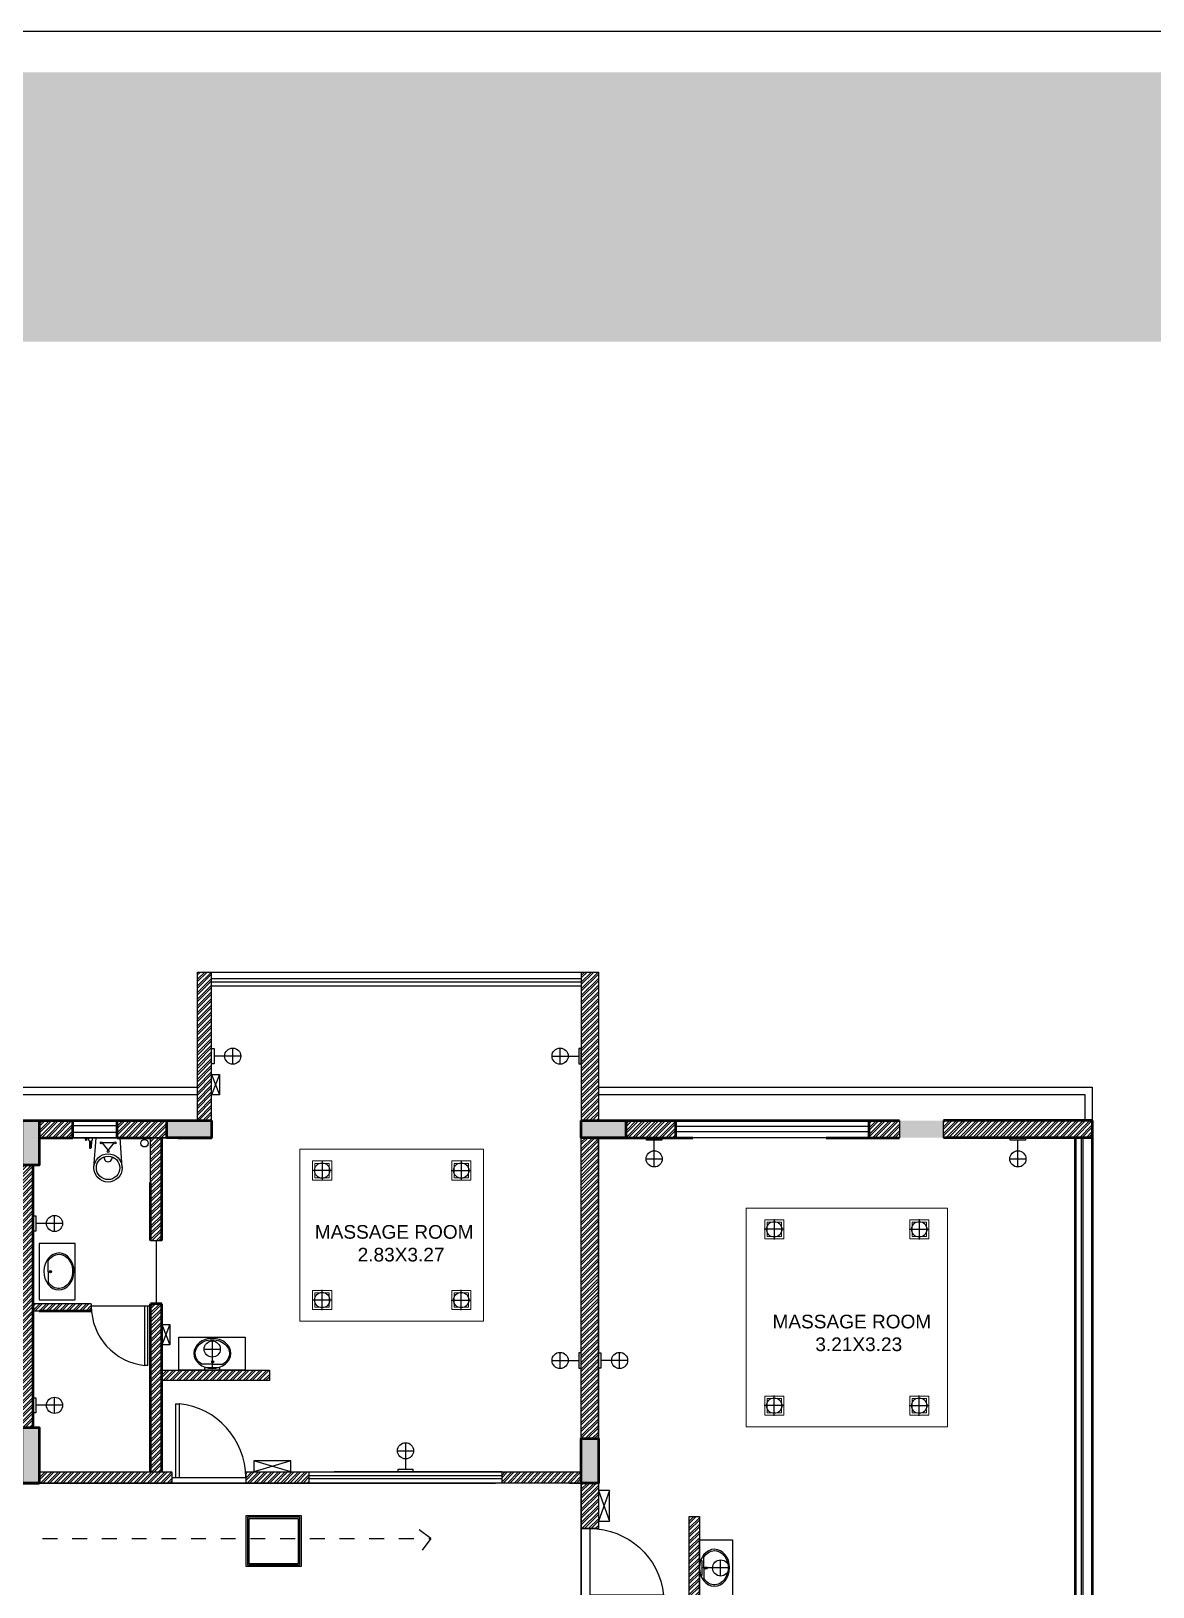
# Model space of a CAD drawing. Header units: millimetres. Extents: x 1521 to 3683, y 1649 to 3322.
# Drawn here: x 2075.15 to 2082.71, y 1666.75 to 1677.22 of the extents above; entities that cross this region are included whole.
import ezdxf

# ---------------------------------------------------------------- set-up
doc = ezdxf.new("R2010")
doc.units = ezdxf.units.MM
doc.header["$LTSCALE"] = 0.1
doc.linetypes.add('DASHED2', pattern=[0.375, 0.25, -0.125])
for name, color, linetype, lineweight in [('Ceiling', 5, 'Continuous', 13), ('COL', 1, 'Continuous', 50), ('plan wall', 7, 'Continuous', 25), ('WALL', 7, 'Continuous', 50), ('WIN', 8, 'Continuous', 25)]:
    doc.layers.add(name, color=color, linetype=linetype, lineweight=lineweight)
doc.layers.add('electrical', color=1, linetype='Continuous')
doc.layers.add('toilet furniture', color=37, linetype='Continuous')
doc.styles.add('WORKING', font='ARIALN.TTF')
pattern_1 = [(45, (1452.668153, 934.511833), (-0.0224506403, 0.0224506403), []), (45, (1452.668153, 934.527708), (-0.0224506403, 0.0224506403), [])]

# ---------------------------------------------------------------- blocks, each defined once
blk = doc.blocks.new('A$C3F6A36EA')
h = blk.add_hatch(color=10)
h.set_gradient(color1=(22, 110, 12), color2=(129, 189, 10), tint=0.46)
h.paths.add_polyline_path([(-44.213, 20.41), (-3.313, 20.41), (-3.313, 22.222), (-44.213, 22.222)])
at = {"color": 0}
blk.add_lwpolyline([(-44.213, 22.5), (-3.313, 22.5), (-3.313, -5.276), (-44.213, -5.276)], close=True, dxfattribs=at)
blk = doc.blocks.new('d')
for p, q in [((0.05, 1), (0.05, 0)), ((0.05, 1), (0.1, 1)), ((0.1, 1), (0.1, 0)), ((0, 0), (0.1, 0))]:
    blk.add_line(p, q)
at = {"linetype": 'DASHED2', "ltscale": 500}
blk.add_arc((-0.005, 0), 1.005, 359.9965, 83.9779, dxfattribs=at)
blk = doc.blocks.new('A$C6D011404')
at = {"layer": 'toilet furniture'}
for q in [(118, 64), (434, 64)]:
    blk.add_line((281, 64), q, dxfattribs=at)
for radius in [16.7, 11.9]:
    blk.add_circle((281, 99), radius, dxfattribs=at)
at = {"layer": 'toilet furniture', "extrusion": (0, 0, -1)}
blk.add_ellipse((276, 225), major_axis=(276, -2), ratio=0.815709, start_param=3.141593, end_param=9.424778, dxfattribs=at)
at = {"layer": 'toilet furniture'}
blk.add_open_spline([(118, 64), (58, 102), (22, 162), (20, 223), (20, 225), (20, 227), (20, 268), (36, 309), (113, 396), (192, 429), (355, 430), (435, 397), (529, 293), (543, 225), (505, 126), (475, 90), (434, 64)], degree=3, knots=[5.365258, 5.365258, 5.365258, 5.365258, 6.257078, 6.257078, 6.283185, 6.283185, 6.283185, 6.901165, 6.901165, 7.841015, 7.841015, 8.780865, 8.780865, 9.720714, 9.720714, 10.328696, 10.328696, 10.328696, 10.328696], dxfattribs=at)

msp = doc.modelspace()

# ---------------------------------------------------------------- hatches: boundary and pattern name
h = msp.add_hatch()
h.set_pattern_fill('STEEL', color=256, scale=0.01, style=0)
h.set_pattern_definition(pattern_1)
h.paths.add_polyline_path([(2078.9735, 1669.7694), (2078.8585, 1669.7694), (2078.8585, 1667.7444), (2078.9735, 1667.7444)])
h.paths.add_polyline_path([(2079.4952, 1669.8844), (2079.1585, 1669.8844), (2079.1585, 1669.7694), (2079.4952, 1669.7694)])
h.paths.add_polyline_path([(2081.0011, 1669.8844), (2080.7974, 1669.8844), (2080.7974, 1669.7694), (2081.0011, 1669.7694)])
h.paths.add_polyline_path([(2078.9735, 1670.8844), (2078.8585, 1670.8844), (2078.8585, 1669.8844), (2078.9735, 1669.8844)])
h.paths.add_polyline_path([(2076.3685, 1670.8844), (2076.2739, 1670.8844), (2076.2739, 1669.8844), (2076.3685, 1669.8844)])
h = msp.add_hatch()
h.set_pattern_fill('STEEL', color=256, scale=0.01, style=0)
h.set_pattern_definition(pattern_1)
h.paths.add_polyline_path([(2073.5185, 1669.8844), (2073.431, 1669.8844), (2072.8435, 1669.8844), (2072.8435, 1669.7694), (2073.5185, 1669.7694)])
h.paths.add_polyline_path([(2075.0935, 1669.8844), (2074.4185, 1669.8844), (2074.4185, 1669.7694), (2075.0935, 1669.7694)])
h.paths.add_polyline_path([(2075.4335, 1669.8844), (2075.2085, 1669.8844), (2075.2085, 1669.7694), (2075.3452, 1669.7694), (2075.3452, 1669.7694), (2075.4335, 1669.7694)])
h.paths.add_polyline_path([(2076.0685, 1669.8844), (2075.7335, 1669.8844), (2075.7335, 1669.7694), (2076.0685, 1669.7694)])
h.paths.add_polyline_path([(2076.0335, 1669.7694), (2075.9585, 1669.7694), (2075.9585, 1669.0771), (2076.0335, 1669.0771)])
h.paths.add_polyline_path([(2075.1685, 1669.5844), (2075.0935, 1669.5844), (2075.0935, 1668.8694), (2075.0935, 1667.8194), (2075.1685, 1667.8194)])
h.paths.add_polyline_path([(2075.559, 1668.6356), (2075.559, 1668.6356), (2075.559, 1668.6358), (2075.559, 1668.6521), (2075.1685, 1668.6521), (2075.1685, 1668.6022), (2075.2085, 1668.6022), (2075.559, 1668.6022), (2075.559, 1668.6356)])
h.paths.add_polyline_path([(2076.0335, 1668.6522), (2075.9585, 1668.6522), (2075.9585, 1667.5194), (2076.0335, 1667.5194)])
h.paths.add_polyline_path([(2076.1013, 1667.5194), (2075.2085, 1667.5194), (2075.2085, 1667.4444), (2076.1013, 1667.4444)])
h.paths.add_polyline_path([(2076.7579, 1668.2039), (2076.0335, 1668.2039), (2076.0335, 1668.1356), (2076.7579, 1668.1356)])
h.paths.add_polyline_path([(2078.3231, 1667.5194), (2078.3231, 1667.4444), (2078.8585, 1667.4444), (2078.8585, 1667.5194)])
h.paths.add_polyline_path([(2077.027, 1667.4444), (2077.027, 1667.5194), (2076.5986, 1667.5194), (2076.5986, 1667.4444)])
h = msp.add_hatch()
h.set_pattern_fill('STEEL', color=256, scale=0.01, style=0)
h.set_pattern_definition(pattern_1)
h.paths.add_polyline_path([(2081.2985, 1669.8844), (2082.2985, 1669.8844), (2082.2985, 1669.7694), (2081.2985, 1669.7694)])
h = msp.add_hatch()
h.set_pattern_fill('STEEL', color=256, scale=0.01, style=0)
h.set_pattern_definition(pattern_1)
h.paths.add_polyline_path([(2078.9735, 1667.4444), (2078.8585, 1667.4444), (2078.8585, 1667.1387), (2078.9735, 1667.1387)])
h.paths.add_polyline_path([(2078.9735, 1666.6414), (2078.8585, 1666.6414), (2078.8585, 1666.5444), (2078.9735, 1666.5444)])
h = msp.add_hatch()
h.set_pattern_fill('STEEL', color=256, scale=0.01, style=0)
h.set_pattern_definition(pattern_1)
h.paths.add_polyline_path([(2079.654, 1667.2187), (2079.5857, 1667.2187), (2079.5857, 1666.5444), (2079.1585, 1666.5444), (2079.1585, 1666.4869), (2080.205, 1666.4869), (2080.205, 1666.5444), (2079.654, 1666.5444)])
at = {"layer": 'COL'}
h = msp.add_hatch(color=256, dxfattribs=at)
h.paths.add_polyline_path([(2077.5835, 1662.0294), (2077.5835, 1661.7794), (2077.4685, 1661.7794), (2077.4685, 1662.0294)])
h.paths.add_polyline_path([(2072.4685, 1664.3869), (2072.4685, 1664.1369), (2072.3535, 1664.1369), (2072.3535, 1664.3869)])
h.paths.add_polyline_path([(2072.3535, 1661.4294), (2072.6035, 1661.4294), (2072.6035, 1661.3144), (2072.3535, 1661.3144)])
h.paths.add_polyline_path([(2074.7185, 1661.4294), (2074.9685, 1661.4294), (2074.9685, 1661.3144), (2074.7185, 1661.3144)])
h.paths.add_polyline_path([(2077.5835, 1666.5444), (2077.5835, 1666.2944), (2077.4685, 1666.2944), (2077.4685, 1666.5444)])
h.paths.add_polyline_path([(2072.7285, 1666.5444), (2072.9785, 1666.5444), (2072.9785, 1666.4294), (2072.7285, 1666.4294)])
h.paths.add_polyline_path([(2074.9585, 1666.5444), (2075.2085, 1666.5444), (2075.2085, 1666.4294), (2074.9585, 1666.4294)])
h.paths.add_polyline_path([(2077.5835, 1664.3869), (2077.5835, 1664.1369), (2077.4685, 1664.1369), (2077.4685, 1664.3869)])
h.paths.add_polyline_path([(2078.8585, 1661.8944), (2079.1585, 1661.8944), (2079.1585, 1661.7794), (2078.8585, 1661.7794)])
h.paths.add_polyline_path([(2078.9735, 1667.7444), (2078.9735, 1667.4444), (2078.8585, 1667.4444), (2078.8585, 1667.7444)])
h.paths.add_polyline_path([(2080.9985, 1669.8844), (2081.2985, 1669.8844), (2081.2985, 1669.7694), (2080.9985, 1669.7694)])
h.paths.add_polyline_path([(2078.8585, 1669.8844), (2079.1585, 1669.8844), (2079.1585, 1669.7694), (2078.8585, 1669.7694)])
h.paths.add_polyline_path([(2080.9235, 1661.8944), (2081.2985, 1661.8944), (2081.2985, 1661.7794), (2080.9235, 1661.7794)])
h.paths.add_polyline_path([(2081.2985, 1659.5094), (2081.2985, 1659.3944), (2080.9235, 1659.3944), (2080.9235, 1659.5094)])
h.paths.add_polyline_path([(2081.2985, 1664.3194), (2081.2985, 1664.2044), (2080.9235, 1664.2044), (2080.9235, 1664.3194)])
h.paths.add_polyline_path([(2075.0935, 1667.8194), (2075.2085, 1667.8194), (2075.2085, 1667.4444), (2075.0935, 1667.4444)])
edge = h.paths.add_edge_path()
edge.add_line((2081.2985, 1666.4294), (2080.9235, 1666.4294))
edge.add_line((2080.9235, 1666.4294), (2080.9235, 1666.5444))
edge.add_line((2080.9235, 1666.5444), (2081.2985, 1666.5444))
h.paths.add_polyline_path([(2079.1585, 1666.5444), (2079.1585, 1666.4294), (2078.8585, 1666.4294), (2078.8585, 1666.5444)])
h.paths.add_polyline_path([(2076.3685, 1669.8844), (2076.3685, 1669.7694), (2076.0685, 1669.7694), (2076.0685, 1669.8844)])
h.paths.add_polyline_path([(2075.0935, 1669.8844), (2075.2085, 1669.8844), (2075.2085, 1669.5844), (2075.0935, 1669.5844)])
h.paths.add_polyline_path([(2072.7285, 1669.8844), (2072.8435, 1669.8844), (2072.8435, 1669.5844), (2072.7285, 1669.5844)])
h.paths.add_polyline_path([(2077.5835, 1655.2794), (2077.4685, 1655.2794), (2077.4685, 1655.5044), (2077.5835, 1655.5044)])
h.paths.add_polyline_path([(2081.0235, 1657.8194), (2081.2985, 1657.8194), (2081.2985, 1657.7044), (2081.0235, 1657.7044)])
h.paths.add_polyline_path([(2068.2385, 1667.6694), (2068.3535, 1667.6694), (2068.3535, 1667.4444), (2068.2385, 1667.4444)])
h.paths.add_polyline_path([(2081.0735, 1655.2794), (2081.0735, 1655.3944), (2081.2985, 1655.3944), (2081.2985, 1655.2794)])
h.paths.add_polyline_path([(2070.5485, 1667.6694), (2070.6635, 1667.6694), (2070.6635, 1667.4444), (2070.5485, 1667.4444)])
h.paths.add_polyline_path([(2070.5485, 1669.8844), (2070.6635, 1669.8844), (2070.6635, 1669.6594), (2070.5485, 1669.6594)])
h.paths.add_polyline_path([(2068.2385, 1669.8844), (2068.3535, 1669.8844), (2068.3535, 1669.6594), (2068.2385, 1669.6594)])
h.paths.add_polyline_path([(2078.9735, 1655.2794), (2078.8585, 1655.2794), (2078.8585, 1655.5044), (2078.9735, 1655.5044)])
h.paths.add_polyline_path([(2079.0835, 1657.8194), (2079.0835, 1657.7044), (2078.8585, 1657.7044), (2078.8585, 1657.8194)])
h.paths.add_polyline_path([(2068.4635, 1666.5444), (2068.4635, 1666.4294), (2068.2385, 1666.4294), (2068.2385, 1666.5444)])
h.paths.add_polyline_path([(2066.6235, 1666.6544), (2066.7385, 1666.6544), (2066.7385, 1666.4294), (2066.6235, 1666.4294)])
h.paths.add_polyline_path([(2066.6235, 1669.8844), (2066.7385, 1669.8844), (2066.7385, 1669.6594), (2066.6235, 1669.6594)])
h.paths.add_polyline_path([(2070.6635, 1666.5444), (2070.6635, 1666.4294), (2070.4385, 1666.4294), (2070.4385, 1666.5444)])
h.paths.add_polyline_path([(2074.2685, 1668.1194), (2074.2685, 1668.9444), (2073.6685, 1668.9444), (2073.6685, 1668.1194), (2073.5935, 1668.1194), (2073.5935, 1669.0194), (2074.3435, 1669.0194), (2074.3435, 1668.1194)])
h.paths.add_polyline_path([(2078.8585, 1664.3194), (2079.1585, 1664.3194), (2079.1585, 1664.2044), (2078.8585, 1664.2044)])
h.paths.add_polyline_path([(2079.1585, 1659.5094), (2079.1585, 1659.3944), (2078.8585, 1659.3944), (2078.8585, 1659.5094)])
h.paths.add_polyline_path([(2077.5835, 1657.6994), (2077.4685, 1657.6994), (2077.4685, 1657.9244), (2077.5835, 1657.9244)])
h.paths.add_polyline_path([(2077.5835, 1659.5769), (2077.5835, 1659.3269), (2077.4685, 1659.3269), (2077.4685, 1659.5769)])
h.paths.add_polyline_path([(2072.7285, 1667.7444), (2072.8435, 1667.7444), (2072.8435, 1667.4444), (2072.7285, 1667.4444)])

# ---------------------------------------------------------------- linework, layer by layer
for p, q in [((2076.2739, 1669.8844), (2076.2739, 1670.8844)), ((2076.2739, 1670.8844), (2078.9735, 1670.8844)), ((2076.3685, 1669.8844), (2076.3685, 1670.8844)), ((2078.8585, 1670.8844), (2078.8585, 1669.8844)), ((2078.9735, 1670.8844), (2078.9735, 1669.8844)), ((2076.3685, 1670.8405), (2078.8585, 1670.8405)), ((2076.3685, 1670.8194), (2078.8585, 1670.8194)), ((2076.3685, 1670.7914), (2078.8585, 1670.7914)), ((2081.0011, 1669.8844), (2081.0011, 1669.7694)), ((2076.0685, 1669.7694), (2075.2085, 1669.7694)), ((2075.3452, 1669.7694), (2076.0685, 1669.7694)), ((2075.3585, 1669.7694), (2075.9585, 1669.7694)), ((2075.9585, 1669.0771), (2075.9585, 1669.7694)), ((2078.8585, 1667.7444), (2078.8585, 1669.7694)), ((2078.9735, 1667.7444), (2078.9735, 1669.7694)), ((2079.6085, 1669.7694), (2078.9735, 1669.7694)), ((2078.9735, 1669.7694), (2078.9735, 1667.7444)), ((2080.5085, 1669.7694), (2079.6085, 1669.7694)), ((2082.2248, 1669.7694), (2082.2248, 1666.5444)), ((2082.2367, 1669.7694), (2082.2367, 1666.5444)), ((2075.9585, 1669.0771), (2076.0335, 1669.0771)), ((2075.996, 1669.0771), (2075.996, 1668.6522)), ((2075.559, 1668.6521), (2075.1685, 1668.6521)), ((2075.2085, 1668.6022), (2075.1685, 1668.6022)), ((2075.559, 1668.6521), (2075.559, 1668.6022)), ((2075.9186, 1668.6358), (2075.559, 1668.6358)), ((2078.9735, 1667.7444), (2078.9735, 1667.4444)), ((2075.2085, 1667.4444), (2078.2808, 1667.4444)), ((2076.1013, 1667.5194), (2076.1013, 1667.4444)), ((2076.1511, 1667.4818), (2076.5986, 1667.4818)), ((2076.5986, 1667.5194), (2076.5986, 1667.4444)), ((2078.3231, 1667.5194), (2077.1945, 1667.5194)), ((2078.7781, 1667.4444), (2078.8585, 1667.4444)), ((2078.8585, 1667.4444), (2078.8585, 1667.1387)), ((2078.9735, 1667.4444), (2078.9735, 1667.1387)), ((2078.9735, 1667.4444), (2078.9735, 1667.1387)), ((2078.9735, 1667.1387), (2078.8585, 1667.1387)), ((2078.8585, 1667.1387), (2078.8585, 1666.6414)), ((2078.8586, 1667.1387), (2078.9736, 1667.1387)), ((2078.916, 1667.1387), (2078.916, 1666.6911))]:
    msp.add_line(p, q)
at = {"lineweight": 25}
msp.add_line((2075.6204, 1669.7374), (2075.6204, 1669.7329), dxfattribs=at)
at = {"linetype": 'DASHED2'}
for p, q in [((2077.8457, 1667.0718), (2077.7672, 1667.1303)), ((2075.2308, 1667.0718), (2077.8457, 1667.0718)), ((2077.8457, 1667.0718), (2077.7868, 1666.9935))]:
    msp.add_line(p, q, dxfattribs=at)
for points in [[(2081.2985, 1669.8844), (2082.2985, 1669.8844), (2082.2985, 1669.7694), (2081.2985, 1669.7694)], [(2075.45, 1668.6779), (2075.45, 1669.0581), (2075.2085, 1669.0581), (2075.2085, 1668.6779)], [(2076.5956, 1668.4267), (2076.5956, 1668.2039), (2076.1494, 1668.2039), (2076.1494, 1668.4267)], [(2076.0335, 1668.1356), (2076.0335, 1668.2039), (2076.7579, 1668.2039), (2076.7579, 1668.1356)], [(2079.654, 1667.0627), (2079.8768, 1667.0627), (2079.8768, 1666.6472), (2079.654, 1666.6472)]]:
    msp.add_lwpolyline(points, close=True)
for points in [[(2078.8585, 1657.6581), (2078.8585, 1667.4444), (2075.0935, 1667.4444), (2075.0935, 1668.1194), (2072.8435, 1668.1194), (2072.8435, 1667.4444), (2068.3135, 1667.4444), (2068.3135, 1667.4012), (2068.3046, 1667.4012)], [(2068.3135, 1667.4444), (2072.8435, 1667.4444), (2072.8435, 1668.1194), (2075.0935, 1668.1194), (2075.0935, 1667.4444), (2076.1013, 1667.4444)], [(2079.5857, 1666.5444), (2079.5857, 1667.2187), (2079.654, 1667.2187), (2079.654, 1666.5444)]]:
    msp.add_lwpolyline(points)
at = {"color": 9}
msp.add_lwpolyline([(2078.3231, 1667.4444), (2077.027, 1667.4444), (2077.027, 1667.5194), (2078.3231, 1667.5194)], close=True, dxfattribs=at)
at = {"color": 10}
for points in [[(2076.6027, 1667.2273), (2076.9716, 1667.2273), (2076.9716, 1666.8823), (2076.6027, 1666.8823)], [(2076.6127, 1667.2173), (2076.9616, 1667.2173), (2076.9616, 1666.8923), (2076.6127, 1666.8923)], [(2076.6227, 1667.2073), (2076.9516, 1667.2073), (2076.9516, 1666.9023), (2076.6227, 1666.9023)]]:
    msp.add_lwpolyline(points, close=True, dxfattribs=at)
at = {"layer": 'Ceiling'}
for p, q in [((2077.049, 1669.6129), (2077.178, 1669.6129)), ((2077.049, 1669.6129), (2077.049, 1669.4839)), ((2077.065, 1669.5967), (2077.1617, 1669.5967)), ((2077.065, 1669.5), (2077.065, 1669.5967)), ((2077.1617, 1669.5), (2077.1617, 1669.5967)), ((2077.178, 1669.6129), (2077.178, 1669.4839)), ((2078.1147, 1669.6129), (2077.9857, 1669.6129)), ((2077.9857, 1669.6129), (2077.9857, 1669.4839)), ((2078.0987, 1669.5967), (2078.002, 1669.5967)), ((2078.002, 1669.5), (2078.002, 1669.5967)), ((2078.0987, 1669.5), (2078.0987, 1669.5967)), ((2078.1147, 1669.6129), (2078.1147, 1669.4839)), ((2077.049, 1669.4839), (2077.178, 1669.4839)), ((2077.065, 1669.5), (2077.1617, 1669.5)), ((2078.1147, 1669.4839), (2077.9857, 1669.4839)), ((2078.0987, 1669.5), (2078.002, 1669.5)), ((2080.0934, 1669.2171), (2080.2224, 1669.2171)), ((2080.0934, 1669.2171), (2080.0934, 1669.0881)), ((2080.1093, 1669.201), (2080.2061, 1669.201)), ((2080.1093, 1669.1042), (2080.1093, 1669.201)), ((2080.2061, 1669.1042), (2080.2061, 1669.201)), ((2080.2224, 1669.2171), (2080.2224, 1669.0881)), ((2081.1988, 1669.2171), (2081.0698, 1669.2171)), ((2081.0698, 1669.2171), (2081.0698, 1669.0881)), ((2081.1829, 1669.201), (2081.0861, 1669.201)), ((2081.0861, 1669.1042), (2081.0861, 1669.201)), ((2081.1829, 1669.1042), (2081.1829, 1669.201)), ((2081.1988, 1669.2171), (2081.1988, 1669.0881)), ((2080.1093, 1669.1042), (2080.2061, 1669.1042)), ((2081.1829, 1669.1042), (2081.0861, 1669.1042)), ((2080.0934, 1669.0881), (2080.2224, 1669.0881)), ((2081.1988, 1669.0881), (2081.0698, 1669.0881)), ((2077.049, 1668.7412), (2077.178, 1668.7412)), ((2077.049, 1668.6122), (2077.049, 1668.7412)), ((2077.065, 1668.725), (2077.1617, 1668.725)), ((2077.065, 1668.725), (2077.065, 1668.6283)), ((2077.1617, 1668.725), (2077.1617, 1668.6283)), ((2077.178, 1668.6122), (2077.178, 1668.7412)), ((2078.1147, 1668.7412), (2077.9857, 1668.7412)), ((2077.9857, 1668.6122), (2077.9857, 1668.7412)), ((2078.0987, 1668.725), (2078.002, 1668.725)), ((2078.002, 1668.725), (2078.002, 1668.6283)), ((2078.0987, 1668.725), (2078.0987, 1668.6283)), ((2078.1147, 1668.6122), (2078.1147, 1668.7412)), ((2077.049, 1668.6122), (2077.178, 1668.6122)), ((2077.065, 1668.6283), (2077.1617, 1668.6283)), ((2078.1147, 1668.6122), (2077.9857, 1668.6122)), ((2078.0987, 1668.6283), (2078.002, 1668.6283)), ((2080.0934, 1668.0303), (2080.2224, 1668.0303)), ((2080.0934, 1667.9013), (2080.0934, 1668.0303)), ((2080.1093, 1668.0141), (2080.2061, 1668.0141)), ((2080.1093, 1668.0141), (2080.1093, 1667.9174)), ((2080.2061, 1668.0141), (2080.2061, 1667.9174)), ((2080.2224, 1667.9013), (2080.2224, 1668.0303)), ((2081.1988, 1668.0303), (2081.0698, 1668.0303)), ((2081.0698, 1667.9013), (2081.0698, 1668.0303)), ((2081.1829, 1668.0141), (2081.0861, 1668.0141)), ((2081.0861, 1668.0141), (2081.0861, 1667.9174)), ((2081.1829, 1668.0141), (2081.1829, 1667.9174)), ((2081.1988, 1667.9013), (2081.1988, 1668.0303)), ((2080.0934, 1667.9013), (2080.2224, 1667.9013)), ((2080.1093, 1667.9174), (2080.2061, 1667.9174)), ((2081.1988, 1667.9013), (2081.0698, 1667.9013)), ((2081.1829, 1667.9174), (2081.0861, 1667.9174))]:
    msp.add_line(p, q, dxfattribs=at)
for points in [[(2078.2006, 1669.691), (2078.2006, 1668.5341), (2076.9631, 1668.5341), (2076.9631, 1669.691)], [(2081.3234, 1669.2942), (2081.3234, 1667.8242), (2079.9688, 1667.8242), (2079.9688, 1669.2942)]]:
    msp.add_lwpolyline(points, close=True, dxfattribs=at)
at = {"layer": 'COL'}
for points in [[(2075.0935, 1669.8844), (2075.2085, 1669.8844), (2075.2085, 1669.5844), (2075.0935, 1669.5844)], [(2076.3685, 1669.8844), (2076.3685, 1669.7694), (2076.0685, 1669.7694), (2076.0685, 1669.8844)], [(2078.8585, 1669.8844), (2079.1585, 1669.8844), (2079.1585, 1669.7694), (2078.8585, 1669.7694)], [(2075.0935, 1667.8194), (2075.2085, 1667.8194), (2075.2085, 1667.4444), (2075.0935, 1667.4444)], [(2078.9735, 1667.7444), (2078.9735, 1667.4444), (2078.8585, 1667.4444), (2078.8585, 1667.7444)]]:
    msp.add_lwpolyline(points, close=True, dxfattribs=at)
at = {"layer": 'electrical', "ltscale": 0.0025}
for p, q in [((2076.5113, 1670.2639), (2076.5113, 1670.3726)), ((2078.7157, 1670.2639), (2078.7157, 1670.3726)), ((2076.5657, 1670.3182), (2076.3856, 1670.3182)), ((2078.6613, 1670.3182), (2078.8415, 1670.3182)), ((2079.3494, 1669.5722), (2079.3494, 1669.7524)), ((2081.7985, 1669.5722), (2081.7985, 1669.7524)), ((2079.295, 1669.6266), (2079.4038, 1669.6266)), ((2081.7442, 1669.6266), (2081.8529, 1669.6266)), ((2077.1811, 1669.5484), (2077.0458, 1669.5484)), ((2077.1135, 1669.616), (2077.1135, 1669.4807)), ((2077.1135, 1669.5484), (2077.1135, 1669.5484)), ((2077.9825, 1669.5484), (2078.1178, 1669.5484)), ((2078.0502, 1669.616), (2078.0502, 1669.4807)), ((2078.0502, 1669.5484), (2078.0502, 1669.5484)), ((2075.3113, 1669.1376), (2075.3113, 1669.2464)), ((2080.1579, 1669.2202), (2080.1579, 1669.0849)), ((2081.1343, 1669.2202), (2081.1343, 1669.0849)), ((2075.3657, 1669.192), (2075.1856, 1669.192)), ((2080.2255, 1669.1526), (2080.0902, 1669.1526)), ((2080.1579, 1669.1526), (2080.1579, 1669.1526)), ((2081.0667, 1669.1526), (2081.202, 1669.1526)), ((2081.1343, 1669.1526), (2081.1343, 1669.1526)), ((2077.1811, 1668.6767), (2077.0458, 1668.6767)), ((2077.1135, 1668.609), (2077.1135, 1668.7443)), ((2077.1135, 1668.6767), (2077.1135, 1668.6767)), ((2077.9825, 1668.6767), (2078.1178, 1668.6767)), ((2078.0502, 1668.609), (2078.0502, 1668.7443)), ((2078.0502, 1668.6767), (2078.0502, 1668.6767)), ((2076.3733, 1668.4011), (2076.3733, 1668.2209)), ((2076.3189, 1668.3467), (2076.4277, 1668.3467)), ((2078.6613, 1668.2703), (2078.8415, 1668.2703)), ((2078.7157, 1668.2159), (2078.7157, 1668.3247)), ((2079.1707, 1668.2703), (2078.9906, 1668.2703)), ((2079.1163, 1668.2159), (2079.1163, 1668.3247)), ((2075.3657, 1667.9682), (2075.1856, 1667.9682)), ((2075.3113, 1667.9138), (2075.3113, 1668.0225)), ((2080.2255, 1667.9658), (2080.0902, 1667.9658)), ((2080.1579, 1667.8981), (2080.1579, 1668.0334)), ((2080.1579, 1667.9658), (2080.1579, 1667.9658)), ((2081.0667, 1667.9658), (2081.202, 1667.9658)), ((2081.1343, 1667.8981), (2081.1343, 1668.0334)), ((2081.1343, 1667.9658), (2081.1343, 1667.9658)), ((2077.6207, 1667.6622), (2077.7294, 1667.6622)), ((2077.675, 1667.7166), (2077.675, 1667.5364)), ((2079.7968, 1666.8193), (2079.7968, 1666.9281)), ((2079.8512, 1666.8737), (2079.671, 1666.8737))]:
    msp.add_line(p, q, dxfattribs=at)
at = {"layer": 'electrical', "color": 3}
for p, q in [((2076.3685, 1670.0583), (2076.3685, 1670.1946)), ((2076.3685, 1670.1946), (2076.4218, 1670.1946)), ((2076.4218, 1670.1946), (2076.3685, 1670.0583)), ((2076.3685, 1670.1946), (2076.4218, 1670.0583)), ((2076.4218, 1670.1946), (2076.4218, 1670.0583)), ((2076.4218, 1670.0583), (2076.3685, 1670.0583)), ((2076.0335, 1668.375), (2076.0335, 1668.5114)), ((2076.0335, 1668.5114), (2076.0868, 1668.5114)), ((2076.0868, 1668.5114), (2076.0335, 1668.375)), ((2076.0335, 1668.5114), (2076.0868, 1668.375)), ((2076.0868, 1668.5114), (2076.0868, 1668.375)), ((2076.0868, 1668.375), (2076.0335, 1668.375)), ((2076.9025, 1667.5944), (2076.6525, 1667.5194)), ((2076.9025, 1667.5194), (2076.6525, 1667.5944)), ((2078.9735, 1667.3945), (2079.0485, 1667.1885)), ((2079.0485, 1667.3945), (2078.9735, 1667.1885))]:
    msp.add_line(p, q, dxfattribs=at)
at = {"layer": 'electrical', "ltscale": 0.0025}
for points in [[(2076.3856, 1670.2672), (2076.3685, 1670.2672), (2076.3685, 1670.3693), (2076.3856, 1670.3693)], [(2078.8415, 1670.2672), (2078.8585, 1670.2672), (2078.8585, 1670.3693), (2078.8415, 1670.3693)], [(2079.2984, 1669.7524), (2079.2984, 1669.7694), (2079.4005, 1669.7694), (2079.4005, 1669.7524)], [(2081.7475, 1669.7524), (2081.7475, 1669.7694), (2081.8496, 1669.7694), (2081.8496, 1669.7524)], [(2075.1856, 1669.1409), (2075.1685, 1669.1409), (2075.1685, 1669.243), (2075.1856, 1669.243)], [(2078.8415, 1668.2192), (2078.8585, 1668.2192), (2078.8585, 1668.3213), (2078.8415, 1668.3213)], [(2078.9906, 1668.2192), (2078.9735, 1668.2192), (2078.9735, 1668.3213), (2078.9906, 1668.3213)], [(2076.3223, 1668.2209), (2076.3223, 1668.2039), (2076.4244, 1668.2039), (2076.4244, 1668.2209)], [(2075.1856, 1667.9171), (2075.1685, 1667.9171), (2075.1685, 1668.0192), (2075.1856, 1668.0192)], [(2077.624, 1667.5364), (2077.624, 1667.5194), (2077.7261, 1667.5194), (2077.7261, 1667.5364)], [(2079.671, 1666.8226), (2079.654, 1666.8226), (2079.654, 1666.9247), (2079.671, 1666.9247)]]:
    msp.add_lwpolyline(points, close=True, dxfattribs=at)
at = {"layer": 'electrical', "color": 3}
for points in [[(2076.6525, 1667.5194), (2076.9025, 1667.5194), (2076.9025, 1667.5944), (2076.6525, 1667.5944)], [(2079.0485, 1667.1885), (2079.0485, 1667.3945), (2078.9735, 1667.3945), (2078.9735, 1667.1885)]]:
    msp.add_lwpolyline(points, close=True, dxfattribs=at)
at = {"layer": 'electrical', "ltscale": 0.0025}
for centre, radius in [((2076.5113, 1670.3182), 0.0544), ((2078.7157, 1670.3182), 0.0544), ((2079.3494, 1669.6266), 0.0544), ((2081.7985, 1669.6266), 0.0544), ((2077.1135, 1669.5484), 0.0515), ((2078.0502, 1669.5484), 0.0515), ((2075.3113, 1669.192), 0.0544), ((2080.1579, 1669.1526), 0.0515), ((2081.1343, 1669.1526), 0.0515), ((2077.1135, 1668.6767), 0.0515), ((2078.0502, 1668.6767), 0.0515), ((2076.3733, 1668.3467), 0.0544), ((2078.7157, 1668.2703), 0.0544), ((2079.1163, 1668.2703), 0.0544), ((2075.3113, 1667.9682), 0.0544), ((2080.1579, 1667.9658), 0.0515), ((2081.1343, 1667.9658), 0.0515), ((2077.675, 1667.6622), 0.0544), ((2079.7968, 1666.8737), 0.0544)]:
    msp.add_circle(centre, radius, dxfattribs=at)
at = {"layer": 'plan wall'}
for p, q in [((2075.1685, 1669.7694), (2075.1685, 1669.7694)), ((2075.5301, 1669.7494), (2075.5096, 1669.7694)), ((2075.5345, 1669.7694), (2075.5171, 1669.7494)), ((2075.5467, 1669.7461), (2075.5466, 1669.7031)), ((2075.5529, 1669.7444), (2075.5528, 1669.698)), ((2075.5592, 1669.7461), (2075.5591, 1669.7031)), ((2075.577, 1669.5665), (2075.5907, 1669.7694)), ((2075.7121, 1669.7351), (2075.6329, 1669.7354)), ((2075.6329, 1669.7354), (2075.6723, 1669.6836)), ((2075.6723, 1669.6836), (2075.7121, 1669.7351)), ((2075.7671, 1669.566), (2075.7544, 1669.7694)), ((2075.2085, 1667.5194), (2076.1013, 1667.5194)), ((2076.5972, 1667.5194), (2078.8585, 1667.5194))]:
    msp.add_line(p, q, dxfattribs=at)
msp.add_circle((2075.9175, 1669.7319), 0.025, dxfattribs=at)
for centre, major_axis, ratio, start_param, end_param in [((2075.553, 1669.7569), (-0.0002, -0.0125), 0.9999682, 3.1572875, 9.4404728), ((2075.6264, 1669.7352), (-0.00022, -0.00645), 0.9999645, 3.1739207, 9.457106), ((2075.7185, 1669.735), (-0.00104, 0.00637), 0.999965, -0.1639515, 6.1192338), ((2075.5528, 1669.7042), (-0.00027, 0.00624), 0.9999657, 1.5247138, 4.6663065), ((2075.672, 1669.5662), (-0.0004, 0.0951), 0.9999655, -0.0063547, 6.2768306), ((2075.672, 1669.5662), (-0.0017, -0.0788), 0.9999657, 3.1601195, 9.4433048), ((2075.6722, 1669.6342), (-0.0003, -0.0272), 0.9999647, 4.4853465, 8.0951937), ((2075.6723, 1669.6771), (-0.00022, -0.00645), 0.9999645, 3.1739585, 9.4571438)]:
    msp.add_ellipse(centre, major_axis=major_axis, ratio=ratio, start_param=start_param, end_param=end_param, dxfattribs=at)
at = {"layer": 'WALL'}
for p, q in [((2074.4185, 1669.8844), (2076.1435, 1669.8844)), ((2075.4335, 1669.7694), (2075.4335, 1669.8844)), ((2075.7335, 1669.7694), (2075.7335, 1669.8844)), ((2076.1435, 1669.8844), (2076.3685, 1669.8844)), ((2079.1585, 1669.8844), (2081.0011, 1669.8844)), ((2079.4952, 1669.7694), (2079.4952, 1669.8844)), ((2080.7974, 1669.7694), (2080.7974, 1669.8844)), ((2082.2985, 1669.8844), (2081.2985, 1669.8844)), ((2082.2985, 1669.8844), (2082.2985, 1655.2794)), ((2075.2085, 1669.7694), (2075.4335, 1669.7694)), ((2075.7335, 1669.7694), (2075.9585, 1669.7694)), ((2076.0335, 1669.0771), (2076.0335, 1669.7694)), ((2076.1435, 1669.7694), (2076.3685, 1669.7694)), ((2078.9335, 1669.7694), (2079.6085, 1669.7694)), ((2080.5085, 1669.7694), (2081.0011, 1669.7694)), ((2082.2985, 1669.7694), (2081.2985, 1669.7694)), ((2082.1835, 1669.7694), (2082.1835, 1666.5444)), ((2075.1685, 1667.8194), (2075.1685, 1669.5844)), ((2075.9585, 1669.0771), (2075.9585, 1669.4671)), ((2075.1685, 1668.0444), (2075.1685, 1668.7944)), ((2075.559, 1668.6022), (2075.2085, 1668.6022)), ((2075.9585, 1667.5194), (2075.9585, 1668.6522)), ((2076.0335, 1668.6522), (2075.9585, 1668.6522)), ((2076.0335, 1667.5194), (2076.0335, 1668.6522)), ((2075.0935, 1667.4444), (2075.2085, 1667.4444)), ((2075.0935, 1667.4444), (2075.2085, 1667.4444))]:
    msp.add_line(p, q, dxfattribs=at)
at = {"layer": 'WIN'}
for p, q in [((2066.3985, 1670.1094), (2076.2739, 1670.1094)), ((2066.4485, 1670.0594), (2076.2739, 1670.0594)), ((2076.2739, 1669.8844), (2076.2739, 1670.0594)), ((2078.9735, 1670.1094), (2082.2985, 1670.1094)), ((2078.9735, 1670.0594), (2082.2485, 1670.0594)), ((2082.2485, 1670.0594), (2082.2485, 1669.8844)), ((2082.2985, 1670.1094), (2082.2985, 1669.8844)), ((2075.7335, 1669.8844), (2075.4335, 1669.8844)), ((2075.7335, 1669.8494), (2075.4335, 1669.8494)), ((2080.5085, 1669.8844), (2079.4952, 1669.8844)), ((2080.7974, 1669.8444), (2079.4952, 1669.8444)), ((2075.7335, 1669.8044), (2075.4335, 1669.8044)), ((2075.7335, 1669.7694), (2075.4335, 1669.7694)), ((2080.7974, 1669.8094), (2079.4952, 1669.8094)), ((2080.5085, 1669.7694), (2079.6085, 1669.7694)), ((2077.027, 1667.4959), (2078.3231, 1667.4959)), ((2077.027, 1667.4748), (2078.3231, 1667.4748))]:
    msp.add_line(p, q, dxfattribs=at)

# ---------------------------------------------------------------- block references
at = {"color": 0}
msp.add_blockref('A$C3F6A36EA', (2102.5868, 1654.7171), dxfattribs=at)
at = {"layer": 'plan wall'}
for name, p, xscale, yscale, zscale, rotation in [('A$C6D011404', (2075.2396, 1668.9934), 0.0004499816906335, 0.0004500122070112, 0.00045, 269.9961142152919), ('d', (2075.9585, 1668.6358), 0.3995506868434306, 0.3995507202148474, 0.3995507301424014, 180.0213210262888), ('A$C6D011404', (2076.2499, 1668.2163), 0.0004499816906335, 0.0004500122067839, 0.00045, 359.9961142152919), ('d', (2076.1013, 1667.4818), 0.4972713632336295, 0.4972713317870329, 0.4972713449530568, 0.003502180987110201), ('d', (2078.916, 1666.6414), -0.4972713632336295, 0.4972713317872604, 0.4972713449530568, 269.9964978190129), ('A$C6D011404', (2079.654, 1666.9991), 0.0004499816906335, 0.0004500122070112, 0.00045, 269.9961142152919)]:
    msp.add_blockref(name, p, dxfattribs=dict(at, xscale=xscale, yscale=yscale, zscale=zscale, rotation=rotation))

# ---------------------------------------------------------------- texts
at = {"ltscale": 0.2, "char_height": 0.091816, "width": 2.429084, "attachment_point": 1, "style": 'WORKING'}
for s, insert in [('\\pi0.6898;{\\f@Arial Unicode MS|b0|i0|c0|p34;MASSAGE ROOM\\P\\pi0.87155;   2.83X3.27}', (2076.3741, 1669.1812)), ('\\pi0.6898;{\\f@Arial Unicode MS|b0|i0|c0|p34;MASSAGE ROOM\\P\\pi0.87142;   3.21X3.23}', (2079.4561, 1668.5778))]:
    msp.add_mtext(s, dxfattribs=dict(at, insert=insert))

doc.saveas('drawing.dxf')
